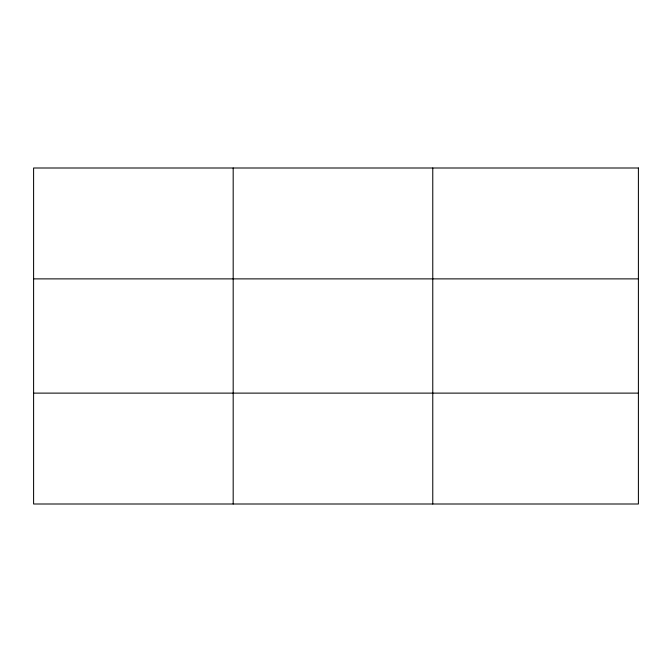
<?xml version="1.0" encoding="UTF-8"?>
<svg xmlns="http://www.w3.org/2000/svg" width="672" height="672" viewBox="0 0 672 672"><rect width="100%" height="100%" fill="white"/><g stroke="black" fill="none" stroke-linecap="round" stroke-linejoin="round"><path stroke-width="1.01" d="M233.184 504L233.184 168M432.768 504L432.768 168M33.6 278.88L638.4 278.88M33.6 393.12L638.4 393.12M638.4 168L33.6 168L33.6 504L638.4 504L638.4 168"/></g></svg>
